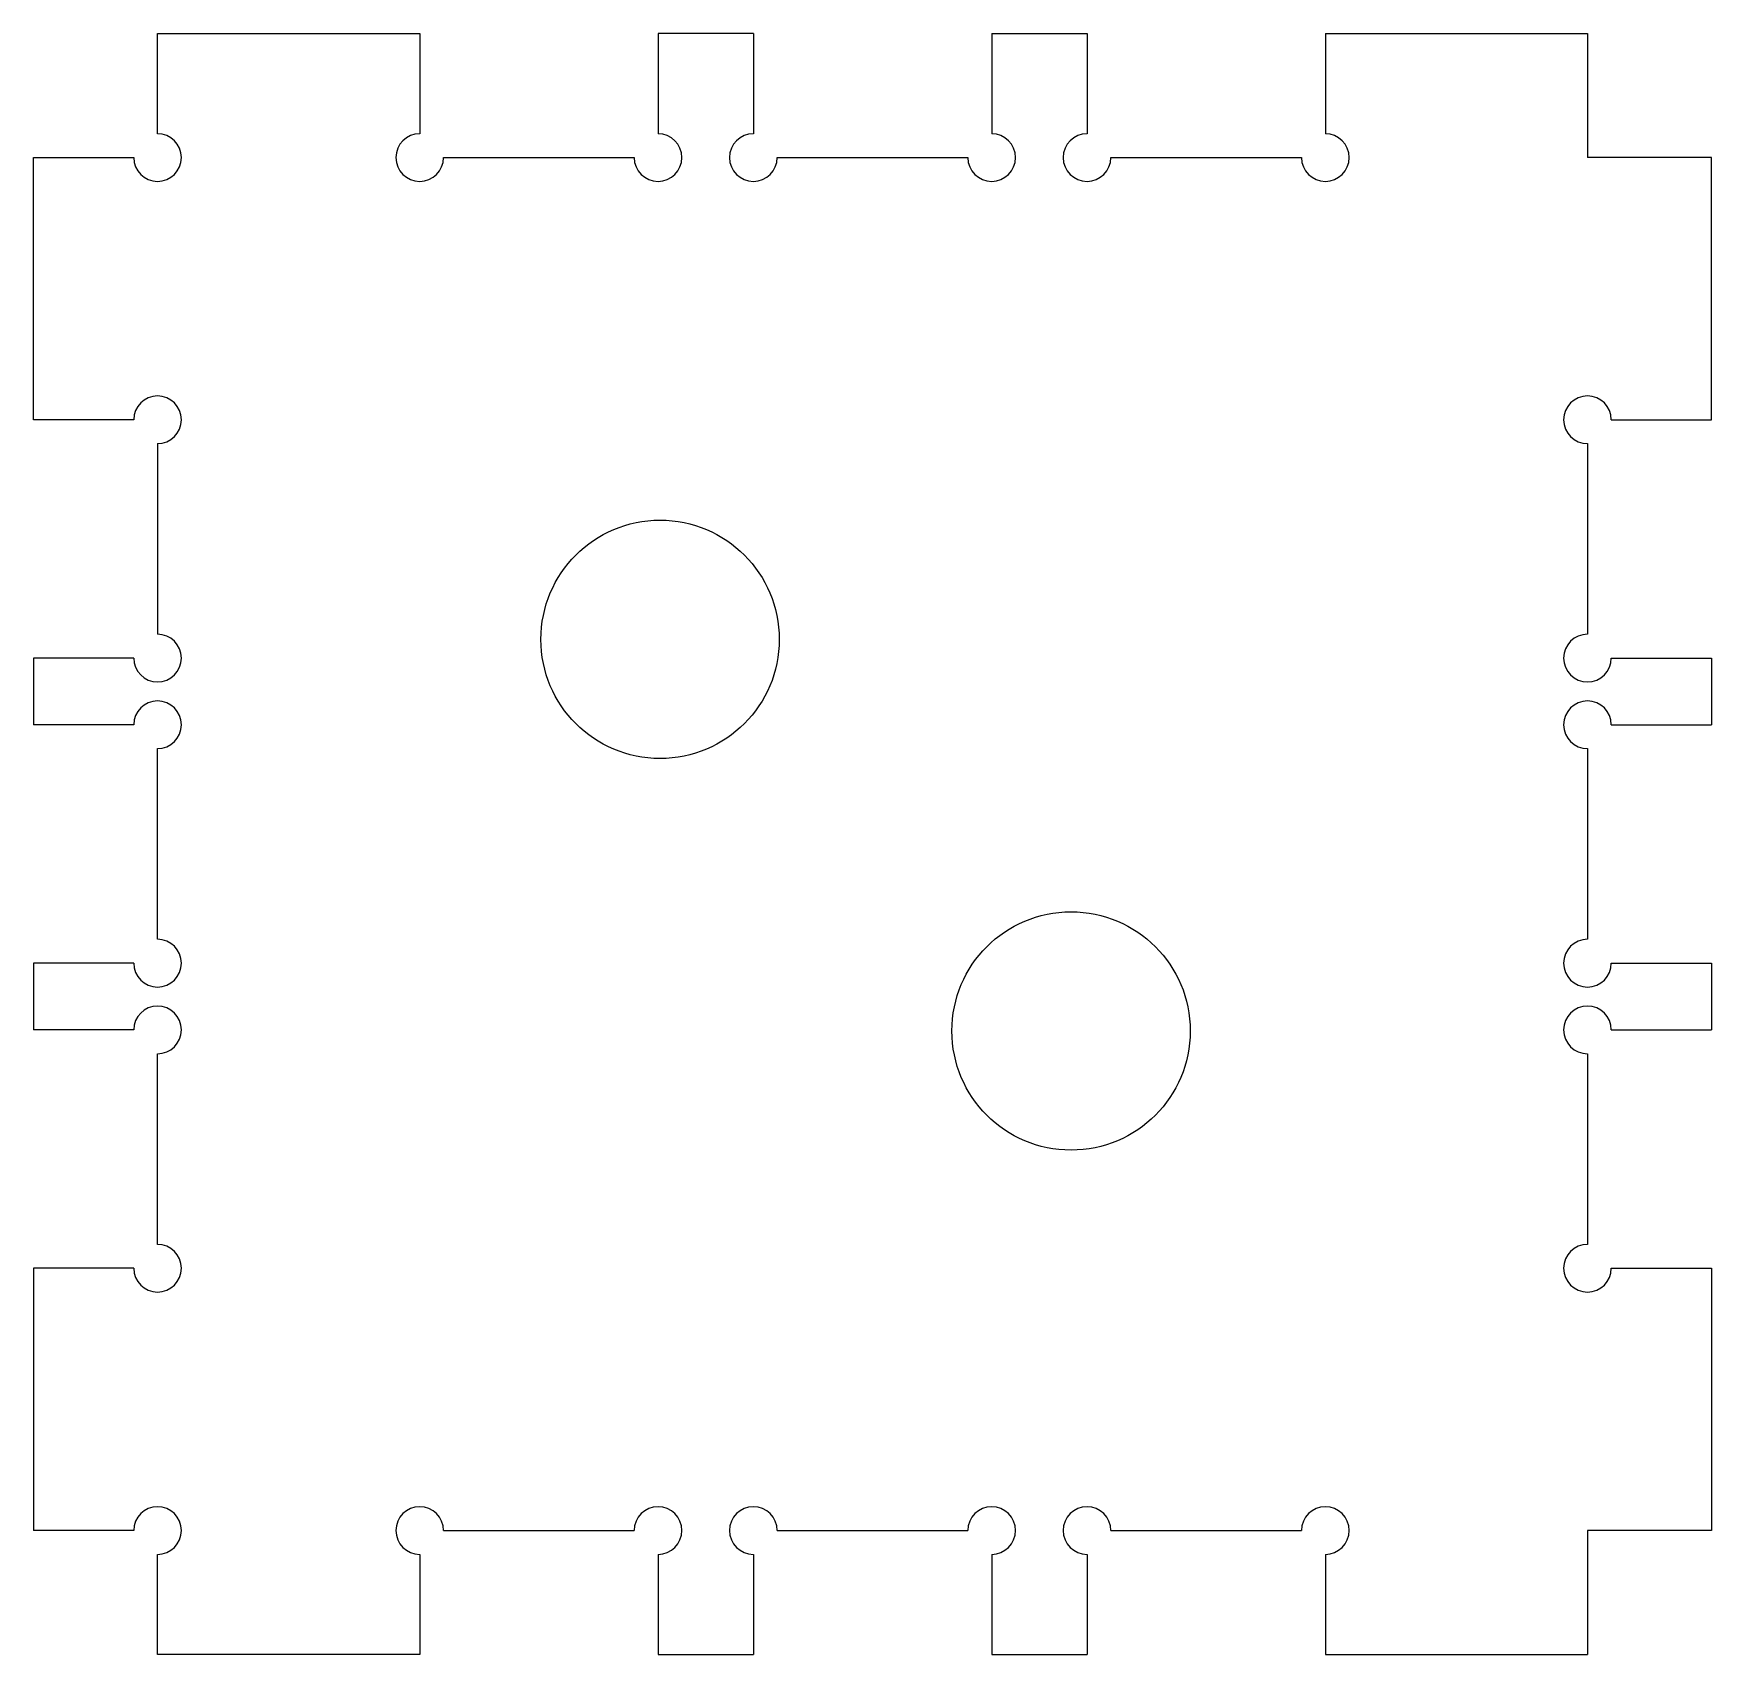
# Model space of a CAD drawing. Extents: x -20.7 to -3.1, y 11.1 to 28.1.
import ezdxf

# ---------------------------------------------------------------- set-up
doc = ezdxf.new("R2010")
doc.units = 0
doc.header["$MEASUREMENT"] = 0
doc.layers.add('VISIBLE', color=7, linetype='CONTINUOUS')

msp = doc.modelspace()

# ---------------------------------------------------------------- linework, layer by layer
at = {"layer": 'VISIBLE'}
for p, q in [((-19.402, 28.061), (-16.652, 28.061)), ((-19.402, 27.011), (-19.402, 28.061)), ((-16.652, 28.061), (-16.652, 27.011)), ((-13.152, 28.061), (-14.152, 28.061)), ((-14.152, 28.061), (-14.152, 27.011)), ((-13.152, 28.061), (-13.152, 27.011)), ((-10.652, 28.061), (-9.652, 28.061)), ((-10.652, 28.061), (-10.652, 27.011)), ((-9.652, 28.061), (-9.652, 27.011)), ((-7.152, 28.061), (-4.402, 28.061)), ((-7.152, 28.061), (-7.152, 27.011)), ((-4.402, 28.061), (-4.402, 26.761)), ((-20.702, 26.761), (-19.652, 26.761)), ((-20.702, 24.011), (-20.702, 26.761)), ((-16.402, 26.761), (-14.402, 26.761)), ((-12.902, 26.761), (-10.902, 26.761)), ((-9.402, 26.761), (-7.402, 26.761)), ((-3.102, 26.761), (-4.402, 26.761)), ((-3.102, 24.011), (-3.102, 26.761)), ((-19.652, 24.011), (-20.702, 24.011)), ((-4.152, 24.011), (-3.102, 24.011)), ((-19.402, 23.761), (-19.402, 21.762)), ((-4.402, 23.761), (-4.402, 21.762)), ((-19.652, 21.512), (-20.702, 21.512)), ((-20.702, 21.512), (-20.702, 20.812)), ((-4.152, 21.512), (-3.102, 21.512)), ((-3.102, 21.512), (-3.102, 20.812)), ((-19.652, 20.812), (-20.702, 20.812)), ((-4.152, 20.812), (-3.102, 20.812)), ((-19.402, 18.562), (-19.402, 20.562)), ((-4.402, 20.562), (-4.402, 18.562)), ((-19.652, 18.312), (-20.702, 18.312)), ((-20.702, 18.312), (-20.702, 17.612)), ((-4.152, 18.312), (-3.102, 18.312)), ((-3.102, 18.312), (-3.102, 17.612)), ((-19.652, 17.612), (-20.702, 17.612)), ((-4.152, 17.612), (-3.102, 17.612)), ((-19.402, 15.363), (-19.402, 17.362)), ((-4.402, 17.362), (-4.402, 15.363)), ((-19.652, 15.113), (-20.702, 15.113)), ((-20.702, 15.113), (-20.702, 12.362)), ((-4.152, 15.113), (-3.102, 15.113)), ((-3.102, 15.113), (-3.102, 12.362)), ((-19.652, 12.362), (-20.702, 12.362)), ((-16.402, 12.362), (-14.402, 12.362)), ((-12.902, 12.362), (-10.902, 12.362)), ((-9.402, 12.362), (-7.402, 12.362)), ((-4.402, 12.362), (-4.402, 11.062)), ((-3.102, 12.362), (-4.402, 12.362)), ((-19.402, 11.062), (-19.402, 12.112)), ((-16.652, 12.112), (-16.652, 11.062)), ((-14.152, 12.112), (-14.152, 11.062)), ((-13.152, 12.112), (-13.152, 11.062)), ((-10.652, 12.112), (-10.652, 11.062)), ((-9.652, 12.112), (-9.652, 11.062)), ((-7.152, 12.112), (-7.152, 11.062)), ((-16.652, 11.062), (-19.402, 11.062)), ((-14.152, 11.062), (-13.152, 11.062)), ((-10.652, 11.062), (-9.652, 11.062)), ((-7.152, 11.062), (-4.402, 11.062))]:
    msp.add_line(p, q, dxfattribs=at)
for centre in [(-14.13, 21.708), (-9.819, 17.601)]:
    msp.add_circle(centre, 1.25, dxfattribs=at)
for centre, start, end in [((-19.402, 26.761), 180, 90), ((-16.652, 26.761), 90, 0), ((-14.152, 26.761), 180, 90), ((-13.152, 26.761), 90, 0), ((-10.652, 26.761), 180, 90), ((-9.652, 26.761), 90, 0), ((-7.152, 26.761), 180, 90), ((-19.402, 24.011), 270, 180), ((-4.402, 24.011), 0, 270), ((-19.402, 21.512), 180, 90), ((-4.402, 21.512), 90, 0), ((-19.402, 20.812), 270, 180), ((-4.402, 20.812), 0, 270), ((-19.402, 18.312), 180, 90), ((-4.402, 18.312), 90, 0), ((-19.402, 17.612), 270, 180), ((-4.402, 17.612), 0, 270), ((-19.402, 15.113), 180, 90), ((-4.402, 15.113), 90, 0), ((-19.402, 12.362), 270.0217, 180), ((-16.652, 12.362), 0, 270), ((-14.152, 12.362), 270, 180), ((-13.152, 12.362), 0, 270), ((-10.652, 12.362), 270, 180), ((-9.652, 12.362), 0, 270), ((-7.152, 12.362), 270, 180)]:
    msp.add_arc(centre, 0.25, start, end, dxfattribs=at)

doc.saveas('drawing.dxf')
